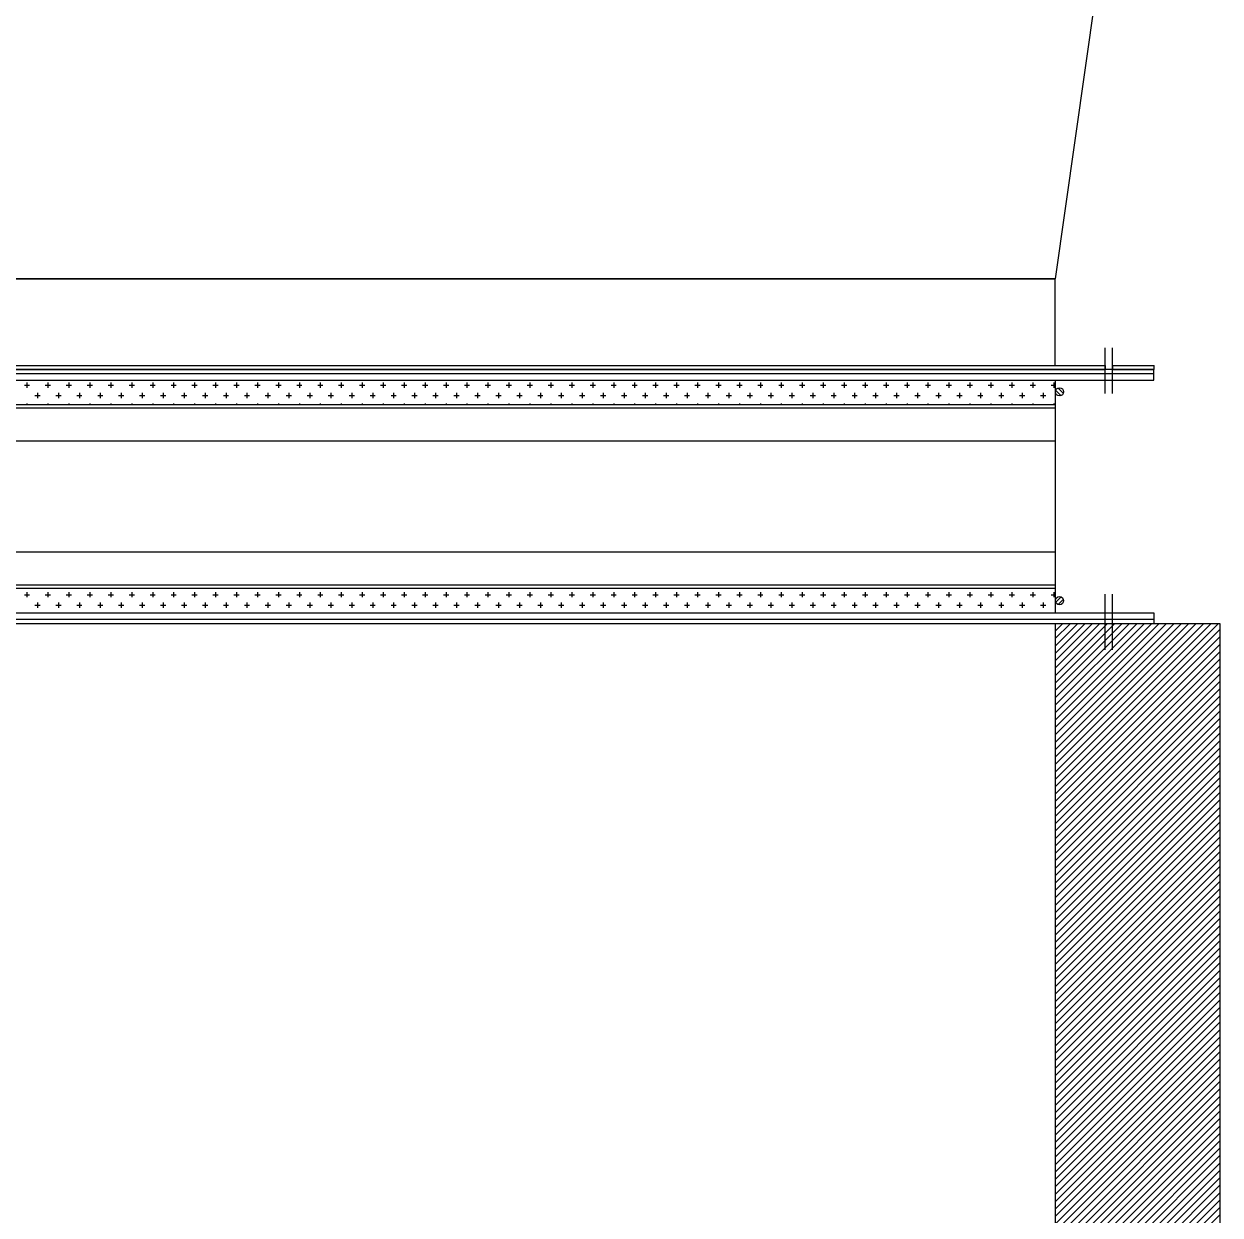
# Model space of a CAD drawing. Header units: millimetres. Extents: x -379292 to 1221486, y 92049 to 447512.
# Drawn here: x 354344 to 355069, y 212834 to 213556 of the extents above; entities that cross this region are included whole.
import ezdxf

# ---------------------------------------------------------------- set-up
doc = ezdxf.new("R2010")
doc.units = ezdxf.units.MM
doc.layers.add('_Systemair', color=3, linetype='Continuous', lineweight=30)
doc.layers.add('_Systemair Ventilation Equipments', color=7, linetype='Continuous', lineweight=30)

# ---------------------------------------------------------------- blocks, each defined once
blk = doc.blocks.new('GFL 1250')
at = {"layer": '_Systemair Ventilation Equipments', "color": 8}
for p, q in [((12063.171, 3746.234), (12063.171, 3748.734)), ((12063.421, 3748.734), (12063.171, 3748.734)), ((12063.421, 3748.734), (12063.171, 3748.734)), ((12063.421, 3746.234), (12063.421, 3748.734)), ((12063.421, 3746.234), (12063.171, 3746.234)), ((12063.171, 3614.684), (12063.171, 3745.784)), ((12063.421, 3745.784), (12063.171, 3745.784)), ((12063.421, 3614.684), (12063.421, 3745.784)), ((12057.921, 3617.734), (12057.921, 3742.734)), ((12063.221, 3742.734), (12057.921, 3742.734))]:
    blk.add_line(p, q, dxfattribs=at)
blk = doc.blocks.new('RSA 1250')
at = {"layer": '_Systemair Ventilation Equipments', "color": 8}
for p, q in [((12228.559, 3752.734), (12103.559, 3752.734)), ((12103.559, 3752.734), (12103.559, 3607.734)), ((12103.559, 3752.734), (12103.559, 3742.734)), ((12113.444, 3742.734), (12103.559, 3752.619)), ((12113.893, 3742.734), (12103.893, 3752.734)), ((12114.342, 3742.734), (12104.342, 3752.734)), ((12114.791, 3742.734), (12104.791, 3752.734)), ((12115.24, 3742.734), (12105.24, 3752.734)), ((12115.689, 3742.734), (12105.689, 3752.734)), ((12116.138, 3742.734), (12106.138, 3752.734)), ((12116.587, 3742.734), (12106.587, 3752.734)), ((12117.036, 3742.734), (12107.036, 3752.734)), ((12117.485, 3742.734), (12107.485, 3752.734)), ((12117.934, 3742.734), (12107.934, 3752.734)), ((12118.383, 3742.734), (12108.383, 3752.734)), ((12118.832, 3742.734), (12108.832, 3752.734)), ((12119.281, 3742.734), (12109.281, 3752.734)), ((12119.73, 3742.734), (12109.73, 3752.734)), ((12120.179, 3742.734), (12110.179, 3752.734)), ((12120.628, 3742.734), (12110.628, 3752.734)), ((12121.077, 3742.734), (12111.077, 3752.734)), ((12121.526, 3742.734), (12111.526, 3752.734)), ((12121.975, 3742.734), (12111.975, 3752.734)), ((12122.424, 3742.734), (12112.424, 3752.734)), ((12122.873, 3742.734), (12112.873, 3752.734)), ((12123.322, 3742.734), (12113.322, 3752.734)), ((12123.771, 3742.734), (12113.771, 3752.734)), ((12124.22, 3742.734), (12114.22, 3752.734)), ((12124.669, 3742.734), (12114.669, 3752.734)), ((12125.118, 3742.734), (12115.118, 3752.734)), ((12125.567, 3742.734), (12115.567, 3752.734)), ((12126.016, 3742.734), (12116.016, 3752.734)), ((12126.465, 3742.734), (12116.465, 3752.734)), ((12126.914, 3742.734), (12116.914, 3752.734)), ((12127.363, 3742.734), (12117.363, 3752.734)), ((12127.812, 3742.734), (12117.812, 3752.734)), ((12128.261, 3742.734), (12118.261, 3752.734)), ((12128.71, 3742.734), (12118.71, 3752.734)), ((12129.159, 3742.734), (12119.159, 3752.734)), ((12129.608, 3742.734), (12119.608, 3752.734)), ((12130.057, 3742.734), (12120.057, 3752.734)), ((12130.506, 3742.734), (12120.506, 3752.734)), ((12130.955, 3742.734), (12120.955, 3752.734)), ((12131.404, 3742.734), (12121.404, 3752.734)), ((12131.853, 3742.734), (12121.853, 3752.734)), ((12132.302, 3742.734), (12122.302, 3752.734)), ((12132.751, 3742.734), (12122.751, 3752.734)), ((12133.2, 3742.734), (12123.2, 3752.734)), ((12133.649, 3742.734), (12123.649, 3752.734)), ((12134.099, 3742.734), (12124.099, 3752.734)), ((12134.548, 3742.734), (12124.548, 3752.734)), ((12134.997, 3742.734), (12124.997, 3752.734)), ((12135.446, 3742.734), (12125.446, 3752.734)), ((12135.895, 3742.734), (12125.895, 3752.734)), ((12136.344, 3742.734), (12126.344, 3752.734)), ((12136.793, 3742.734), (12126.793, 3752.734)), ((12137.242, 3742.734), (12127.242, 3752.734)), ((12137.691, 3742.734), (12127.691, 3752.734)), ((12138.14, 3742.734), (12128.14, 3752.734)), ((12138.589, 3742.734), (12128.589, 3752.734)), ((12139.038, 3742.734), (12129.038, 3752.734)), ((12139.487, 3742.734), (12129.487, 3752.734)), ((12139.936, 3742.734), (12129.936, 3752.734)), ((12140.385, 3742.734), (12130.385, 3752.734)), ((12140.834, 3742.734), (12130.834, 3752.734)), ((12141.283, 3742.734), (12131.283, 3752.734)), ((12141.732, 3742.734), (12131.732, 3752.734)), ((12142.181, 3742.734), (12132.181, 3752.734)), ((12142.63, 3742.734), (12132.63, 3752.734)), ((12143.079, 3742.734), (12133.079, 3752.734)), ((12143.528, 3742.734), (12133.528, 3752.734)), ((12143.977, 3742.734), (12133.977, 3752.734)), ((12144.426, 3742.734), (12134.426, 3752.734)), ((12144.875, 3742.734), (12134.875, 3752.734)), ((12145.324, 3742.734), (12135.324, 3752.734)), ((12145.773, 3742.734), (12135.773, 3752.734)), ((12146.222, 3742.734), (12136.222, 3752.734)), ((12146.671, 3742.734), (12136.671, 3752.734)), ((12147.12, 3742.734), (12137.12, 3752.734)), ((12147.569, 3742.734), (12137.569, 3752.734)), ((12148.018, 3742.734), (12138.018, 3752.734)), ((12148.467, 3742.734), (12138.467, 3752.734)), ((12148.916, 3742.734), (12138.916, 3752.734)), ((12149.365, 3742.734), (12139.365, 3752.734)), ((12112.995, 3742.734), (12103.559, 3752.169)), ((12112.546, 3742.734), (12103.559, 3751.72)), ((12112.097, 3742.734), (12103.559, 3751.271)), ((12111.648, 3742.734), (12103.559, 3750.822)), ((12111.199, 3742.734), (12103.559, 3750.373)), ((12110.75, 3742.734), (12103.559, 3749.924)), ((12110.301, 3742.734), (12103.559, 3749.475)), ((12109.852, 3742.734), (12103.559, 3749.026)), ((12109.403, 3742.734), (12103.559, 3748.577)), ((12108.954, 3742.734), (12103.559, 3748.128)), ((12108.505, 3742.734), (12103.559, 3747.679)), ((12108.056, 3742.734), (12103.559, 3747.23)), ((12107.607, 3742.734), (12103.559, 3746.781)), ((12107.158, 3742.734), (12103.559, 3746.332)), ((12106.709, 3742.734), (12103.559, 3745.883)), ((12106.26, 3742.734), (12103.559, 3745.434)), ((12105.811, 3742.734), (12103.559, 3744.985)), ((12105.362, 3742.734), (12103.559, 3744.536)), ((12104.913, 3742.734), (12103.559, 3744.087)), ((12104.464, 3742.734), (12103.559, 3743.638)), ((12104.015, 3742.734), (12103.559, 3743.189)), ((12103.566, 3742.734), (12103.559, 3742.74)), ((12103.559, 3742.734), (12228.559, 3742.734))]:
    blk.add_line(p, q, dxfattribs=at)
blk = doc.blocks.new('EVH 1250')
at = {"layer": '_Systemair Ventilation Equipments', "color": 8}
for p, q in [((12307.229, 3748.709), (12307.229, 3611.709)), ((12307.879, 3748.709), (12307.229, 3748.709)), ((12307.479, 3748.709), (12307.479, 3611.709)), ((12307.879, 3611.709), (12307.879, 3748.709)), ((12321.979, 3611.709), (12321.979, 3748.709)), ((12321.979, 3748.709), (12322.629, 3748.709)), ((12322.379, 3748.709), (12322.379, 3611.709)), ((12322.629, 3748.709), (12322.629, 3611.709)), ((12308.677, 3746.209), (12305.91, 3746.209)), ((12324.204, 3746.209), (12320.835, 3746.209)), ((12308.677, 3745.771), (12305.91, 3745.771)), ((12324.204, 3745.771), (12320.835, 3745.771)), ((12308.671, 3743.235), (12308.347, 3742.91)), ((12321.138, 3743.235), (12321.462, 3742.91)), ((12321.979, 3742.752), (12307.879, 3742.752)), ((12308.012, 3742.648), (12308.33, 3742.648)), ((12308.171, 3742.489), (12308.171, 3742.752)), ((12308.812, 3743.093), (12308.488, 3742.769)), ((12309.282, 3742.648), (12309.35, 3742.648)), ((12309.352, 3617.752), (12309.352, 3742.752)), ((12309.552, 3617.752), (12309.552, 3742.752)), ((12311.552, 3617.752), (12311.552, 3742.752)), ((12318.279, 3617.752), (12318.279, 3742.752)), ((12320.279, 3617.752), (12320.279, 3742.752)), ((12320.479, 3617.752), (12320.479, 3742.752)), ((12321.979, 3742.752), (12320.529, 3742.752)), ((12320.712, 3742.648), (12321.03, 3742.648)), ((12320.871, 3742.489), (12320.871, 3742.752)), ((12320.997, 3743.093), (12321.321, 3742.769)), ((12308.647, 3742.013), (12308.965, 3742.013)), ((12308.806, 3741.854), (12308.806, 3742.172)), ((12321.347, 3742.013), (12321.665, 3742.013)), ((12321.506, 3741.854), (12321.506, 3742.172)), ((12308.012, 3741.378), (12308.33, 3741.378)), ((12308.171, 3741.219), (12308.171, 3741.537)), ((12309.282, 3741.378), (12309.349, 3741.378)), ((12320.712, 3741.378), (12321.03, 3741.378)), ((12320.871, 3741.219), (12320.871, 3741.537)), ((12308.647, 3740.743), (12308.965, 3740.743)), ((12308.806, 3740.584), (12308.806, 3740.902)), ((12321.347, 3740.743), (12321.665, 3740.743)), ((12321.506, 3740.584), (12321.506, 3740.902)), ((12308.012, 3740.108), (12308.33, 3740.108)), ((12308.171, 3739.949), (12308.171, 3740.267)), ((12308.806, 3739.314), (12308.806, 3739.632)), ((12309.282, 3740.108), (12309.348, 3740.108)), ((12320.712, 3740.108), (12321.03, 3740.108)), ((12320.871, 3739.949), (12320.871, 3740.267)), ((12321.506, 3739.314), (12321.506, 3739.632)), ((12308.012, 3738.838), (12308.33, 3738.838)), ((12308.171, 3738.679), (12308.171, 3738.997)), ((12308.647, 3739.473), (12308.965, 3739.473)), ((12309.282, 3738.838), (12309.347, 3738.838)), ((12320.712, 3738.838), (12321.03, 3738.838)), ((12320.871, 3738.679), (12320.871, 3738.997)), ((12321.347, 3739.473), (12321.665, 3739.473)), ((12308.647, 3738.203), (12308.965, 3738.203)), ((12308.806, 3738.044), (12308.806, 3738.362)), ((12321.347, 3738.203), (12321.665, 3738.203)), ((12321.506, 3738.044), (12321.506, 3738.362)), ((12308.012, 3737.568), (12308.33, 3737.568)), ((12308.171, 3737.409), (12308.171, 3737.727)), ((12309.282, 3737.568), (12309.346, 3737.568)), ((12320.712, 3737.568), (12321.03, 3737.568)), ((12320.871, 3737.409), (12320.871, 3737.727)), ((12308.647, 3736.933), (12308.965, 3736.933)), ((12308.806, 3736.774), (12308.806, 3737.092)), ((12321.347, 3736.933), (12321.665, 3736.933)), ((12321.506, 3736.774), (12321.506, 3737.092)), ((12308.012, 3736.298), (12308.33, 3736.298)), ((12308.171, 3736.139), (12308.171, 3736.457)), ((12309.282, 3736.298), (12309.345, 3736.298)), ((12320.712, 3736.298), (12321.03, 3736.298)), ((12320.871, 3736.139), (12320.871, 3736.457)), ((12308.647, 3735.663), (12308.965, 3735.663)), ((12308.806, 3735.504), (12308.806, 3735.822)), ((12321.347, 3735.663), (12321.665, 3735.663)), ((12321.506, 3735.504), (12321.506, 3735.822)), ((12308.012, 3735.028), (12308.33, 3735.028)), ((12308.171, 3734.869), (12308.171, 3735.187)), ((12308.806, 3734.234), (12308.806, 3734.552)), ((12309.282, 3735.028), (12309.344, 3735.028)), ((12320.712, 3735.028), (12321.03, 3735.028)), ((12320.871, 3734.869), (12320.871, 3735.187)), ((12321.506, 3734.234), (12321.506, 3734.552)), ((12308.012, 3733.758), (12308.33, 3733.758)), ((12308.171, 3733.599), (12308.171, 3733.917)), ((12308.647, 3734.393), (12308.965, 3734.393)), ((12309.282, 3733.758), (12309.343, 3733.758)), ((12320.712, 3733.758), (12321.03, 3733.758)), ((12320.871, 3733.599), (12320.871, 3733.917)), ((12321.347, 3734.393), (12321.665, 3734.393)), ((12308.647, 3733.123), (12308.965, 3733.123)), ((12308.806, 3732.964), (12308.806, 3733.282)), ((12321.347, 3733.123), (12321.665, 3733.123)), ((12321.506, 3732.964), (12321.506, 3733.282)), ((12308.012, 3732.488), (12308.33, 3732.488)), ((12308.171, 3732.329), (12308.171, 3732.647)), ((12309.282, 3732.488), (12309.342, 3732.488)), ((12320.712, 3732.488), (12321.03, 3732.488)), ((12320.871, 3732.329), (12320.871, 3732.647)), ((12321.982, 3732.488), (12321.983, 3732.488)), ((12308.647, 3731.853), (12308.965, 3731.853)), ((12308.806, 3731.694), (12308.806, 3732.012)), ((12321.347, 3731.853), (12321.665, 3731.853)), ((12321.506, 3731.694), (12321.506, 3732.012)), ((12308.012, 3731.218), (12308.33, 3731.218)), ((12308.171, 3731.059), (12308.171, 3731.377)), ((12309.282, 3731.218), (12309.341, 3731.218)), ((12320.712, 3731.218), (12321.03, 3731.218)), ((12320.871, 3731.059), (12320.871, 3731.377)), ((12321.982, 3731.218), (12321.983, 3731.218)), ((12308.647, 3730.583), (12308.965, 3730.583)), ((12308.806, 3730.424), (12308.806, 3730.742)), ((12321.347, 3730.583), (12321.665, 3730.583)), ((12321.506, 3730.424), (12321.506, 3730.742)), ((12308.012, 3729.948), (12308.33, 3729.948)), ((12308.171, 3729.789), (12308.171, 3730.107)), ((12308.806, 3729.154), (12308.806, 3729.472)), ((12309.282, 3729.948), (12309.34, 3729.948)), ((12320.712, 3729.948), (12321.03, 3729.948)), ((12320.871, 3729.789), (12320.871, 3730.107)), ((12321.506, 3729.154), (12321.506, 3729.472)), ((12321.982, 3729.948), (12321.984, 3729.948)), ((12308.012, 3728.678), (12308.33, 3728.678)), ((12308.171, 3728.519), (12308.171, 3728.837)), ((12308.647, 3729.313), (12308.965, 3729.313)), ((12309.282, 3728.678), (12309.339, 3728.678)), ((12320.712, 3728.678), (12321.03, 3728.678)), ((12320.871, 3728.519), (12320.871, 3728.837)), ((12321.347, 3729.313), (12321.665, 3729.313)), ((12321.982, 3728.678), (12321.984, 3728.678)), ((12308.647, 3728.043), (12308.965, 3728.043)), ((12308.806, 3727.884), (12308.806, 3728.202)), ((12321.347, 3728.043), (12321.665, 3728.043)), ((12321.506, 3727.884), (12321.506, 3728.202)), ((12308.012, 3727.408), (12308.33, 3727.408)), ((12308.171, 3727.249), (12308.171, 3727.567)), ((12309.282, 3727.408), (12309.338, 3727.408)), ((12320.712, 3727.408), (12321.03, 3727.408)), ((12320.871, 3727.249), (12320.871, 3727.567)), ((12321.982, 3727.408), (12321.984, 3727.408)), ((12308.647, 3726.773), (12308.965, 3726.773)), ((12308.806, 3726.614), (12308.806, 3726.932)), ((12321.347, 3726.773), (12321.665, 3726.773)), ((12321.506, 3726.614), (12321.506, 3726.932)), ((12308.012, 3726.138), (12308.33, 3726.138)), ((12308.171, 3725.979), (12308.171, 3726.297)), ((12309.282, 3726.138), (12309.337, 3726.138)), ((12320.712, 3726.138), (12321.03, 3726.138)), ((12320.871, 3725.979), (12320.871, 3726.297)), ((12321.982, 3726.138), (12321.985, 3726.138)), ((12308.647, 3725.503), (12308.965, 3725.503)), ((12308.806, 3725.344), (12308.806, 3725.662)), ((12321.347, 3725.503), (12321.665, 3725.503)), ((12321.506, 3725.344), (12321.506, 3725.662)), ((12308.012, 3724.868), (12308.33, 3724.868)), ((12308.171, 3724.709), (12308.171, 3725.027)), ((12308.806, 3724.074), (12308.806, 3724.392)), ((12309.282, 3724.868), (12309.336, 3724.868)), ((12320.712, 3724.868), (12321.03, 3724.868)), ((12320.871, 3724.709), (12320.871, 3725.027)), ((12321.506, 3724.074), (12321.506, 3724.392)), ((12321.982, 3724.868), (12321.985, 3724.868)), ((12308.171, 3723.439), (12308.171, 3723.757)), ((12308.647, 3724.233), (12308.965, 3724.233)), ((12320.871, 3723.439), (12320.871, 3723.757)), ((12321.347, 3724.233), (12321.665, 3724.233)), ((12308.012, 3723.598), (12308.33, 3723.598)), ((12308.647, 3722.963), (12308.965, 3722.963)), ((12308.806, 3722.804), (12308.806, 3723.122)), ((12309.282, 3723.598), (12309.335, 3723.598)), ((12320.712, 3723.598), (12321.03, 3723.598)), ((12321.347, 3722.963), (12321.665, 3722.963)), ((12321.506, 3722.804), (12321.506, 3723.122)), ((12321.982, 3723.598), (12321.986, 3723.598)), ((12308.012, 3722.328), (12308.33, 3722.328)), ((12308.171, 3722.169), (12308.171, 3722.487)), ((12309.282, 3722.328), (12309.334, 3722.328)), ((12320.712, 3722.328), (12321.03, 3722.328)), ((12320.871, 3722.169), (12320.871, 3722.487)), ((12321.982, 3722.328), (12321.986, 3722.328)), ((12308.647, 3721.693), (12308.965, 3721.693)), ((12308.806, 3721.534), (12308.806, 3721.852)), ((12321.347, 3721.693), (12321.665, 3721.693)), ((12321.506, 3721.534), (12321.506, 3721.852)), ((12308.012, 3721.058), (12308.33, 3721.058)), ((12308.171, 3720.899), (12308.171, 3721.217)), ((12309.282, 3721.058), (12309.333, 3721.058)), ((12320.712, 3721.058), (12321.03, 3721.058)), ((12320.871, 3720.899), (12320.871, 3721.217)), ((12321.982, 3721.058), (12321.987, 3721.058)), ((12308.647, 3720.423), (12308.965, 3720.423)), ((12308.806, 3720.264), (12308.806, 3720.582)), ((12321.347, 3720.423), (12321.665, 3720.423)), ((12321.506, 3720.264), (12321.506, 3720.582)), ((12308.012, 3719.788), (12308.33, 3719.788)), ((12308.171, 3719.629), (12308.171, 3719.947)), ((12308.806, 3718.994), (12308.806, 3719.312)), ((12309.282, 3719.788), (12309.332, 3719.788)), ((12320.712, 3719.788), (12321.03, 3719.788)), ((12320.871, 3719.629), (12320.871, 3719.947)), ((12321.506, 3718.994), (12321.506, 3719.312)), ((12321.982, 3719.788), (12321.987, 3719.788)), ((12308.171, 3718.359), (12308.171, 3718.677)), ((12308.647, 3719.153), (12308.965, 3719.153)), ((12320.871, 3718.359), (12320.871, 3718.677)), ((12321.347, 3719.153), (12321.665, 3719.153)), ((12308.012, 3718.518), (12308.33, 3718.518)), ((12308.647, 3717.883), (12308.965, 3717.883)), ((12308.806, 3717.724), (12308.806, 3718.042)), ((12309.282, 3718.518), (12309.331, 3718.518)), ((12320.712, 3718.518), (12321.03, 3718.518)), ((12321.347, 3717.883), (12321.665, 3717.883)), ((12321.506, 3717.724), (12321.506, 3718.042)), ((12321.982, 3718.518), (12321.987, 3718.518)), ((12308.012, 3717.248), (12308.33, 3717.248)), ((12308.171, 3717.089), (12308.171, 3717.407)), ((12309.282, 3717.248), (12309.33, 3717.248)), ((12320.712, 3717.248), (12321.03, 3717.248)), ((12320.871, 3717.089), (12320.871, 3717.407)), ((12321.982, 3717.248), (12321.988, 3717.248)), ((12308.647, 3716.613), (12308.965, 3716.613)), ((12308.806, 3716.454), (12308.806, 3716.772)), ((12321.347, 3716.613), (12321.665, 3716.613)), ((12321.506, 3716.454), (12321.506, 3716.772)), ((12308.012, 3715.978), (12308.33, 3715.978)), ((12308.171, 3715.819), (12308.171, 3716.137)), ((12309.282, 3715.978), (12309.329, 3715.978)), ((12320.712, 3715.978), (12321.03, 3715.978)), ((12320.871, 3715.819), (12320.871, 3716.137)), ((12321.982, 3715.978), (12321.988, 3715.978)), ((12308.647, 3715.343), (12308.965, 3715.343)), ((12308.806, 3715.184), (12308.806, 3715.502)), ((12321.347, 3715.343), (12321.665, 3715.343)), ((12321.506, 3715.184), (12321.506, 3715.502)), ((12308.012, 3714.708), (12308.33, 3714.708)), ((12308.171, 3714.549), (12308.171, 3714.867)), ((12308.806, 3713.914), (12308.806, 3714.232)), ((12309.282, 3714.708), (12309.328, 3714.708)), ((12320.712, 3714.708), (12321.03, 3714.708)), ((12320.871, 3714.549), (12320.871, 3714.867)), ((12321.506, 3713.914), (12321.506, 3714.232)), ((12321.982, 3714.708), (12321.989, 3714.708)), ((12308.171, 3713.279), (12308.171, 3713.597)), ((12308.647, 3714.073), (12308.965, 3714.073)), ((12320.871, 3713.279), (12320.871, 3713.597)), ((12321.347, 3714.073), (12321.665, 3714.073)), ((12308.012, 3713.438), (12308.33, 3713.438)), ((12308.647, 3712.803), (12308.965, 3712.803)), ((12308.806, 3712.644), (12308.806, 3712.962)), ((12309.282, 3713.438), (12309.327, 3713.438)), ((12320.712, 3713.438), (12321.03, 3713.438)), ((12321.347, 3712.803), (12321.665, 3712.803)), ((12321.506, 3712.644), (12321.506, 3712.962)), ((12321.982, 3713.438), (12321.989, 3713.438)), ((12308.012, 3712.168), (12308.33, 3712.168)), ((12308.171, 3712.009), (12308.171, 3712.327)), ((12309.282, 3712.168), (12309.326, 3712.168)), ((12320.712, 3712.168), (12321.03, 3712.168)), ((12320.871, 3712.009), (12320.871, 3712.327)), ((12321.982, 3712.168), (12321.99, 3712.168)), ((12308.647, 3711.533), (12308.965, 3711.533)), ((12308.806, 3711.374), (12308.806, 3711.692)), ((12321.347, 3711.533), (12321.665, 3711.533)), ((12321.506, 3711.374), (12321.506, 3711.692)), ((12308.012, 3710.898), (12308.33, 3710.898)), ((12308.171, 3710.739), (12308.171, 3711.057)), ((12309.282, 3710.898), (12309.325, 3710.898)), ((12320.712, 3710.898), (12321.03, 3710.898)), ((12320.871, 3710.739), (12320.871, 3711.057)), ((12321.982, 3710.898), (12321.99, 3710.898)), ((12308.647, 3710.263), (12308.965, 3710.263)), ((12308.806, 3710.104), (12308.806, 3710.422)), ((12321.347, 3710.263), (12321.665, 3710.263)), ((12321.506, 3710.104), (12321.506, 3710.422)), ((12308.012, 3709.628), (12308.33, 3709.628)), ((12308.171, 3709.469), (12308.171, 3709.787)), ((12308.806, 3708.834), (12308.806, 3709.152)), ((12309.282, 3709.628), (12309.324, 3709.628)), ((12320.712, 3709.628), (12321.03, 3709.628)), ((12320.871, 3709.469), (12320.871, 3709.787)), ((12321.506, 3708.834), (12321.506, 3709.152)), ((12321.982, 3709.628), (12321.99, 3709.628)), ((12308.171, 3708.199), (12308.171, 3708.517)), ((12308.647, 3708.993), (12308.965, 3708.993)), ((12320.871, 3708.199), (12320.871, 3708.517)), ((12321.347, 3708.993), (12321.665, 3708.993)), ((12308.012, 3708.358), (12308.33, 3708.358)), ((12308.647, 3707.723), (12308.965, 3707.723)), ((12308.806, 3707.564), (12308.806, 3707.882)), ((12309.282, 3708.358), (12309.323, 3708.358)), ((12320.712, 3708.358), (12321.03, 3708.358)), ((12321.347, 3707.723), (12321.665, 3707.723)), ((12321.506, 3707.564), (12321.506, 3707.882)), ((12321.982, 3708.358), (12321.991, 3708.358)), ((12308.012, 3707.088), (12308.33, 3707.088)), ((12308.171, 3706.929), (12308.171, 3707.247)), ((12309.282, 3707.088), (12309.322, 3707.088)), ((12320.712, 3707.088), (12321.03, 3707.088)), ((12320.871, 3706.929), (12320.871, 3707.247)), ((12321.982, 3707.088), (12321.991, 3707.088)), ((12308.647, 3706.453), (12308.965, 3706.453)), ((12308.806, 3706.294), (12308.806, 3706.612)), ((12321.347, 3706.453), (12321.665, 3706.453)), ((12321.506, 3706.294), (12321.506, 3706.612)), ((12308.012, 3705.818), (12308.33, 3705.818)), ((12308.171, 3705.659), (12308.171, 3705.977)), ((12309.282, 3705.818), (12309.321, 3705.818)), ((12320.712, 3705.818), (12321.03, 3705.818)), ((12320.871, 3705.659), (12320.871, 3705.977)), ((12321.982, 3705.818), (12321.992, 3705.818)), ((12308.647, 3705.183), (12308.965, 3705.183)), ((12308.806, 3705.024), (12308.806, 3705.342)), ((12321.347, 3705.183), (12321.665, 3705.183)), ((12321.506, 3705.024), (12321.506, 3705.342)), ((12308.012, 3704.548), (12308.33, 3704.548)), ((12308.171, 3704.389), (12308.171, 3704.707)), ((12308.806, 3703.754), (12308.806, 3704.072)), ((12309.282, 3704.548), (12309.32, 3704.548)), ((12320.712, 3704.548), (12321.03, 3704.548)), ((12320.871, 3704.389), (12320.871, 3704.707)), ((12321.506, 3703.754), (12321.506, 3704.072)), ((12321.982, 3704.548), (12321.992, 3704.548)), ((12308.171, 3703.119), (12308.171, 3703.437)), ((12308.647, 3703.913), (12308.965, 3703.913)), ((12320.871, 3703.119), (12320.871, 3703.437)), ((12321.347, 3703.913), (12321.665, 3703.913)), ((12308.012, 3703.278), (12308.33, 3703.278)), ((12308.647, 3702.643), (12308.965, 3702.643)), ((12308.806, 3702.484), (12308.806, 3702.802)), ((12309.282, 3703.278), (12309.319, 3703.278)), ((12320.712, 3703.278), (12321.03, 3703.278)), ((12321.347, 3702.643), (12321.665, 3702.643)), ((12321.506, 3702.484), (12321.506, 3702.802)), ((12321.982, 3703.278), (12321.993, 3703.278)), ((12308.012, 3702.008), (12308.33, 3702.008)), ((12308.171, 3701.849), (12308.171, 3702.167)), ((12309.282, 3702.008), (12309.318, 3702.008)), ((12320.712, 3702.008), (12321.03, 3702.008)), ((12320.871, 3701.849), (12320.871, 3702.167)), ((12321.982, 3702.008), (12321.993, 3702.008)), ((12308.647, 3701.373), (12308.965, 3701.373)), ((12308.806, 3701.214), (12308.806, 3701.532)), ((12321.347, 3701.373), (12321.665, 3701.373)), ((12321.506, 3701.214), (12321.506, 3701.532)), ((12308.012, 3700.738), (12308.33, 3700.738)), ((12308.171, 3700.579), (12308.171, 3700.897)), ((12309.282, 3700.738), (12309.317, 3700.738)), ((12320.712, 3700.738), (12321.03, 3700.738)), ((12320.871, 3700.579), (12320.871, 3700.897)), ((12321.982, 3700.738), (12321.994, 3700.738)), ((12308.647, 3700.103), (12308.965, 3700.103)), ((12308.806, 3699.944), (12308.806, 3700.262)), ((12321.347, 3700.103), (12321.665, 3700.103)), ((12321.506, 3699.944), (12321.506, 3700.262)), ((12308.012, 3699.468), (12308.33, 3699.468)), ((12308.171, 3699.309), (12308.171, 3699.627)), ((12308.806, 3698.674), (12308.806, 3698.992)), ((12309.282, 3699.468), (12309.316, 3699.468)), ((12320.712, 3699.468), (12321.03, 3699.468)), ((12320.871, 3699.309), (12320.871, 3699.627)), ((12321.506, 3698.674), (12321.506, 3698.992)), ((12321.982, 3699.468), (12321.994, 3699.468)), ((12308.171, 3698.039), (12308.171, 3698.357)), ((12308.647, 3698.833), (12308.965, 3698.833)), ((12320.871, 3698.039), (12320.871, 3698.357)), ((12321.347, 3698.833), (12321.665, 3698.833)), ((12308.012, 3698.198), (12308.33, 3698.198)), ((12308.647, 3697.563), (12308.965, 3697.563)), ((12308.806, 3697.404), (12308.806, 3697.722)), ((12309.282, 3698.198), (12309.315, 3698.198)), ((12320.712, 3698.198), (12321.03, 3698.198)), ((12321.347, 3697.563), (12321.665, 3697.563)), ((12321.506, 3697.404), (12321.506, 3697.722)), ((12321.982, 3698.198), (12321.994, 3698.198)), ((12308.012, 3696.928), (12308.33, 3696.928)), ((12308.171, 3696.769), (12308.171, 3697.087)), ((12309.282, 3696.928), (12309.314, 3696.928)), ((12320.712, 3696.928), (12321.03, 3696.928)), ((12320.871, 3696.769), (12320.871, 3697.087)), ((12321.982, 3696.928), (12321.995, 3696.928)), ((12308.647, 3696.293), (12308.965, 3696.293)), ((12308.806, 3696.134), (12308.806, 3696.452)), ((12321.347, 3696.293), (12321.665, 3696.293)), ((12321.506, 3696.134), (12321.506, 3696.452)), ((12308.012, 3695.658), (12308.33, 3695.658)), ((12308.171, 3695.499), (12308.171, 3695.817)), ((12309.282, 3695.658), (12309.313, 3695.658)), ((12320.712, 3695.658), (12321.03, 3695.658)), ((12320.871, 3695.499), (12320.871, 3695.817)), ((12321.982, 3695.658), (12321.995, 3695.658)), ((12308.647, 3695.023), (12308.965, 3695.023)), ((12308.806, 3694.864), (12308.806, 3695.182)), ((12321.347, 3695.023), (12321.665, 3695.023)), ((12321.506, 3694.864), (12321.506, 3695.182)), ((12308.012, 3694.388), (12308.33, 3694.388)), ((12308.171, 3694.229), (12308.171, 3694.547)), ((12308.806, 3693.594), (12308.806, 3693.912)), ((12309.282, 3694.388), (12309.312, 3694.388)), ((12320.712, 3694.388), (12321.03, 3694.388)), ((12320.871, 3694.229), (12320.871, 3694.547)), ((12321.506, 3693.594), (12321.506, 3693.912)), ((12321.982, 3694.388), (12321.996, 3694.388)), ((12308.171, 3692.959), (12308.171, 3693.277)), ((12308.647, 3693.753), (12308.965, 3693.753)), ((12320.871, 3692.959), (12320.871, 3693.277)), ((12321.347, 3693.753), (12321.665, 3693.753)), ((12308.012, 3693.118), (12308.33, 3693.118)), ((12308.647, 3692.483), (12308.965, 3692.483)), ((12308.806, 3692.324), (12308.806, 3692.642)), ((12309.282, 3693.118), (12309.311, 3693.118)), ((12320.712, 3693.118), (12321.03, 3693.118)), ((12321.347, 3692.483), (12321.665, 3692.483)), ((12321.506, 3692.324), (12321.506, 3692.642)), ((12321.982, 3693.118), (12321.996, 3693.118)), ((12308.012, 3691.848), (12308.33, 3691.848)), ((12308.171, 3691.689), (12308.171, 3692.007)), ((12309.282, 3691.848), (12309.31, 3691.848)), ((12320.712, 3691.848), (12321.03, 3691.848)), ((12320.871, 3691.689), (12320.871, 3692.007)), ((12321.982, 3691.848), (12321.997, 3691.848)), ((12308.647, 3691.213), (12308.965, 3691.213)), ((12308.806, 3691.054), (12308.806, 3691.372)), ((12321.347, 3691.213), (12321.665, 3691.213)), ((12321.506, 3691.054), (12321.506, 3691.372)), ((12308.012, 3690.578), (12308.33, 3690.578)), ((12308.171, 3690.419), (12308.171, 3690.737)), ((12309.282, 3690.578), (12309.309, 3690.578)), ((12320.712, 3690.578), (12321.03, 3690.578)), ((12320.871, 3690.419), (12320.871, 3690.737)), ((12321.982, 3690.578), (12321.997, 3690.578)), ((12308.647, 3689.943), (12308.965, 3689.943)), ((12308.806, 3689.784), (12308.806, 3690.102)), ((12321.347, 3689.943), (12321.665, 3689.943)), ((12321.506, 3689.784), (12321.506, 3690.102)), ((12308.012, 3689.308), (12308.33, 3689.308)), ((12308.171, 3689.149), (12308.171, 3689.467)), ((12308.806, 3688.514), (12308.806, 3688.832)), ((12309.282, 3689.308), (12309.308, 3689.308)), ((12320.712, 3689.308), (12321.03, 3689.308)), ((12320.871, 3689.149), (12320.871, 3689.467)), ((12321.506, 3688.514), (12321.506, 3688.832)), ((12321.982, 3689.308), (12321.997, 3689.308)), ((12308.171, 3687.879), (12308.171, 3688.197)), ((12308.647, 3688.673), (12308.965, 3688.673)), ((12320.871, 3687.879), (12320.871, 3688.197)), ((12321.347, 3688.673), (12321.665, 3688.673)), ((12308.012, 3688.038), (12308.33, 3688.038)), ((12308.647, 3687.403), (12308.965, 3687.403)), ((12308.806, 3687.244), (12308.806, 3687.562)), ((12309.282, 3688.038), (12309.307, 3688.038)), ((12320.712, 3688.038), (12321.03, 3688.038)), ((12321.347, 3687.403), (12321.665, 3687.403)), ((12321.506, 3687.244), (12321.506, 3687.562)), ((12321.982, 3688.038), (12321.998, 3688.038)), ((12308.012, 3686.768), (12308.33, 3686.768)), ((12308.171, 3686.609), (12308.171, 3686.927)), ((12309.282, 3686.768), (12309.306, 3686.768)), ((12320.712, 3686.768), (12321.03, 3686.768)), ((12320.871, 3686.609), (12320.871, 3686.927)), ((12321.982, 3686.768), (12321.998, 3686.768)), ((12308.647, 3686.133), (12308.965, 3686.133)), ((12308.806, 3685.974), (12308.806, 3686.292)), ((12321.347, 3686.133), (12321.665, 3686.133)), ((12321.506, 3685.974), (12321.506, 3686.292)), ((12308.012, 3685.498), (12308.33, 3685.498)), ((12308.171, 3685.339), (12308.171, 3685.657)), ((12309.282, 3685.498), (12309.305, 3685.498)), ((12320.712, 3685.498), (12321.03, 3685.498)), ((12320.871, 3685.339), (12320.871, 3685.657)), ((12321.982, 3685.498), (12321.999, 3685.498)), ((12308.647, 3684.863), (12308.965, 3684.863)), ((12308.806, 3684.704), (12308.806, 3685.022)), ((12321.347, 3684.863), (12321.665, 3684.863)), ((12321.506, 3684.704), (12321.506, 3685.022)), ((12308.012, 3684.228), (12308.33, 3684.228)), ((12308.171, 3684.069), (12308.171, 3684.387)), ((12308.806, 3683.434), (12308.806, 3683.752)), ((12309.282, 3684.228), (12309.304, 3684.228)), ((12320.712, 3684.228), (12321.03, 3684.228)), ((12320.871, 3684.069), (12320.871, 3684.387)), ((12321.506, 3683.434), (12321.506, 3683.752)), ((12321.982, 3684.228), (12321.999, 3684.228)), ((12308.171, 3682.799), (12308.171, 3683.117)), ((12308.647, 3683.593), (12308.965, 3683.593)), ((12320.871, 3682.799), (12320.871, 3683.117)), ((12321.347, 3683.593), (12321.665, 3683.593)), ((12308.012, 3682.958), (12308.33, 3682.958)), ((12308.647, 3682.323), (12308.965, 3682.323)), ((12308.806, 3682.164), (12308.806, 3682.482)), ((12309.282, 3682.958), (12309.303, 3682.958)), ((12320.712, 3682.958), (12321.03, 3682.958)), ((12321.347, 3682.323), (12321.665, 3682.323)), ((12321.506, 3682.164), (12321.506, 3682.482)), ((12321.982, 3682.958), (12322, 3682.958)), ((12308.012, 3681.688), (12308.33, 3681.688)), ((12308.171, 3681.529), (12308.171, 3681.847)), ((12309.282, 3681.688), (12309.302, 3681.688)), ((12320.712, 3681.688), (12321.03, 3681.688)), ((12320.871, 3681.529), (12320.871, 3681.847)), ((12321.982, 3681.688), (12322, 3681.688)), ((12308.647, 3681.053), (12308.965, 3681.053)), ((12308.806, 3680.894), (12308.806, 3681.212)), ((12321.347, 3681.053), (12321.665, 3681.053)), ((12321.506, 3680.894), (12321.506, 3681.212)), ((12308.012, 3680.418), (12308.33, 3680.418)), ((12308.171, 3680.259), (12308.171, 3680.577)), ((12309.282, 3680.418), (12309.301, 3680.418)), ((12320.712, 3680.418), (12321.03, 3680.418)), ((12320.871, 3680.259), (12320.871, 3680.577)), ((12321.982, 3680.418), (12322, 3680.418))]:
    blk.add_line(p, q, dxfattribs=at)
for centre in [(12308.579, 3743.002), (12321.229, 3743.002)]:
    blk.add_circle(centre, 0.25, dxfattribs=at)
blk = doc.blocks.new('red1250')
at = {"layer": '_Systemair', "color": 8}
for p, q in [((15507.496, 2071.834), (15558.246, 2064.584)), ((15558.246, 2064.584), (15558.246, 1939.584))]:
    blk.add_line(p, q, dxfattribs=at)
blk = doc.blocks.new('OtoParkBodrumKatMimari')
at = {"layer": '_Systemair', "color": 7, "xscale": 10, "yscale": 10, "zscale": 10, "rotation": 270}
blk.add_blockref('red1250', (53195.68, 268164.96), dxfattribs=at)
at = {"layer": '_Systemair Ventilation Equipments', "xscale": 10, "yscale": 10, "zscale": 10, "rotation": 270}
for name, p in [('GFL 1250', (36414.18, 233161.71)), ('EVH 1250', (36414.18, 235599.79))]:
    blk.add_blockref(name, p, dxfattribs=at)
at = {"layer": '_Systemair Ventilation Equipments', "color": 8, "xscale": 10, "yscale": 10, "zscale": 10, "rotation": 270}
blk.add_blockref('RSA 1250', (36414.18, 233409.09), dxfattribs=at)

msp = doc.modelspace()

# ---------------------------------------------------------------- block references
at = {"color": 8}
msp.add_blockref('OtoParkBodrumKatMimari', (281127.61, 100818.76), dxfattribs=at)

doc.saveas('drawing.dxf')
